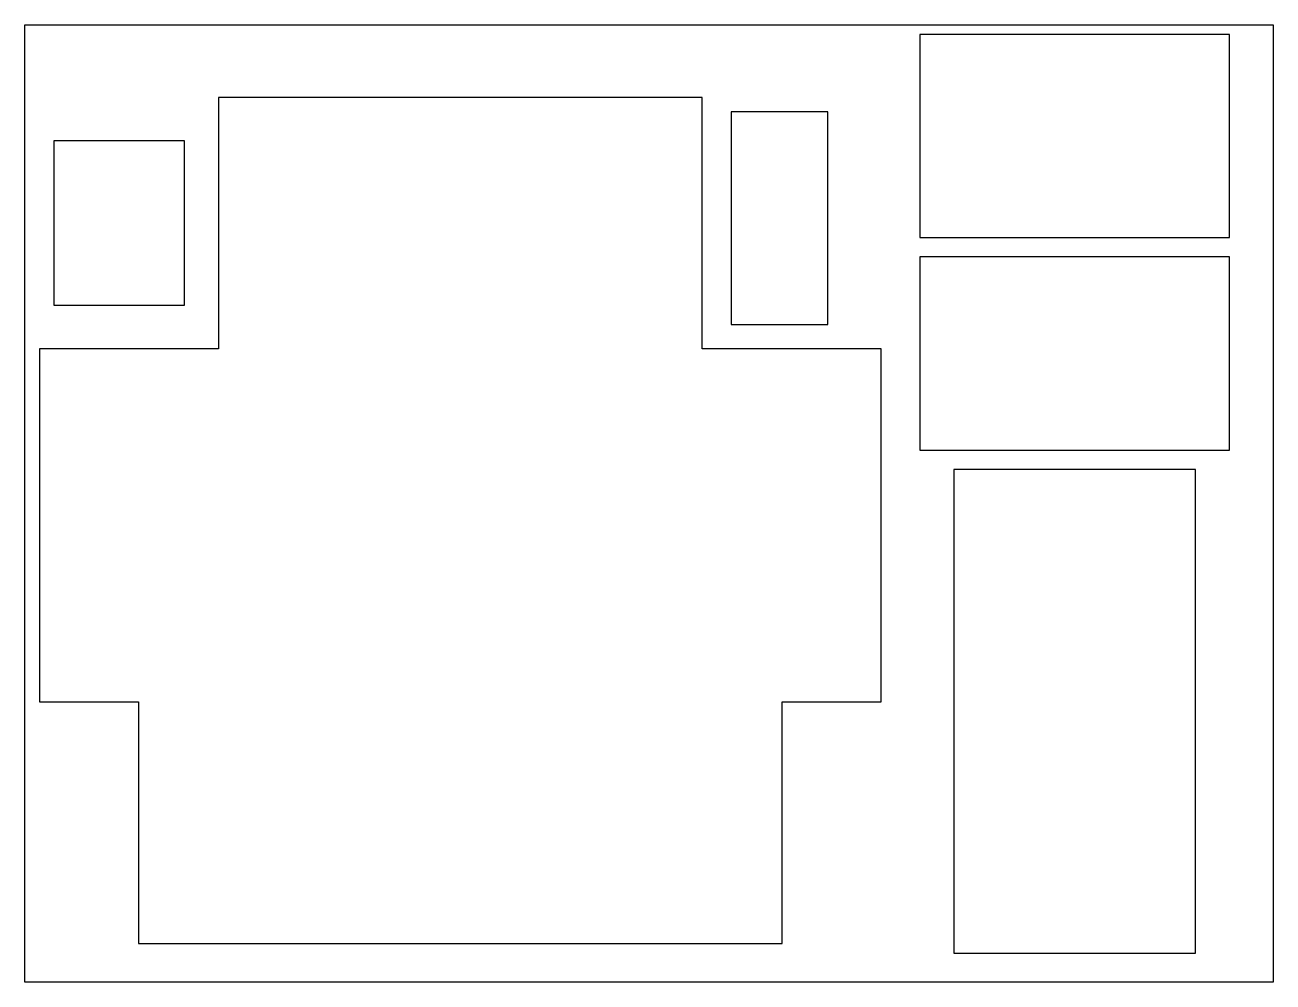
# Model space of a CAD drawing. Header units: millimetres. Extents: x 0 to 258, y 0 to 198.
import ezdxf

# ---------------------------------------------------------------- set-up
doc = ezdxf.new("R2010")
doc.units = ezdxf.units.MM
doc.layers.add('CUT', color=1, linetype='Continuous')

msp = doc.modelspace()

# ---------------------------------------------------------------- linework, layer by layer
at = {"layer": 'CUT'}
for points in [[(0, 0), (0, 198), (258, 198), (258, 0)], [(249, 196), (185, 196), (185, 154), (249, 154)], [(3, 58), (23.5, 58), (23.5, 8), (156.5, 8), (156.5, 58), (177, 58), (177, 131), (140, 131), (140, 183), (40, 183), (40, 131), (3, 131)], [(166, 180), (146, 180), (146, 136), (166, 136)], [(6, 174), (6, 140), (33, 140), (33, 174)], [(249, 150), (185, 150), (185, 110), (249, 110)], [(192, 106), (192, 6), (242, 6), (242, 106)]]:
    msp.add_lwpolyline(points, close=True, dxfattribs=at)

doc.saveas('drawing.dxf')
